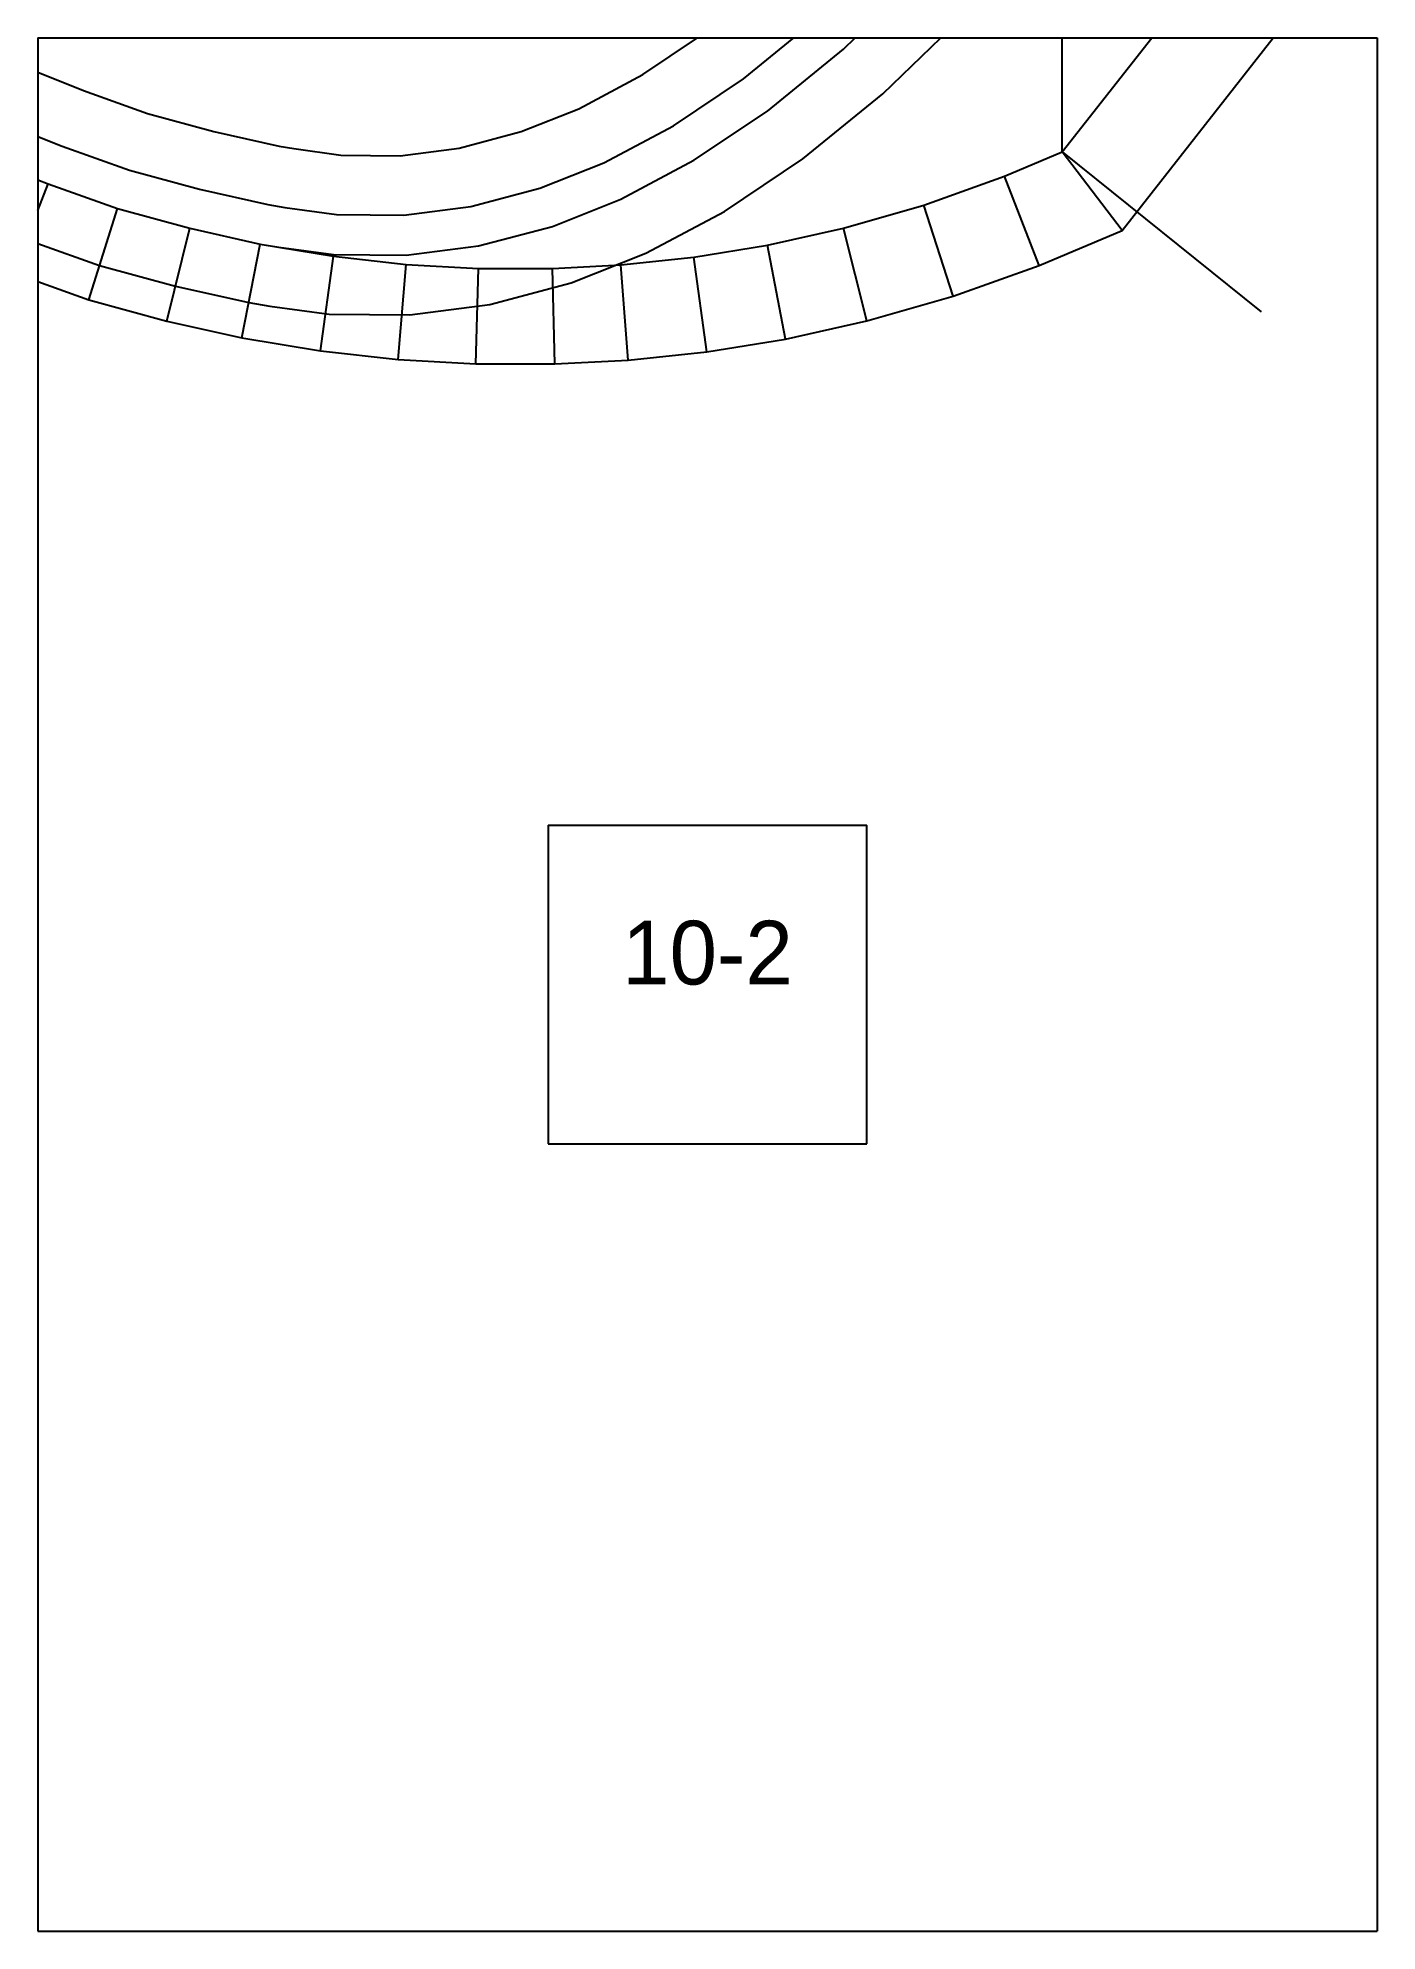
# Paper-space layout 'Plan 10-2' of a CAD drawing. Header units: metres, sheet in millimetres. Extents: x 0 to 210, y 0 to 297.
# The model-space entities are those that its viewports show. They can reach past a viewport. Long polylines and large blocks are cut down to what shows.
import ezdxf
from ezdxf.enums import TextEntityAlignment as Align

# ---------------------------------------------------------------- set-up
doc = ezdxf.new("R2010")
doc.units = ezdxf.units.M
for name, color, linetype in [('default', 7, 'Continuous'), ('TEXTLAYER', 7, 'Continuous'), ('VIEWPORTS', 7, 'Continuous')]:
    doc.layers.add(name, color=color, linetype=linetype)

msp = doc.modelspace()

# ---------------------------------------------------------------- linework, layer by layer
at = {"color": 9}
for p, q in [((210, -2376), (210, -2673)), ((210, -2376), (210, -2673)), ((420, -2376), (420, -2673)), ((420, -2376), (420, -2673)), ((0, -2673), (210, -2673)), ((0, -2673), (210, -2673)), ((210, -2673), (420, -2673)), ((210, -2673), (210, -2970)), ((210, -2673), (420, -2673)), ((210, -2673), (210, -2970)), ((420, -2673), (630, -2673)), ((420, -2673), (420, -2970)), ((420, -2673), (630, -2673)), ((420, -2673), (420, -2970)), ((290, -2796.5), (340, -2796.5)), ((290, -2796.5), (290, -2846.5)), ((340, -2846.5), (340, -2796.5)), ((290, -2846.5), (340, -2846.5)), ((0, -2970), (210, -2970)), ((210, -2970), (420, -2970)), ((420, -2970), (630, -2970))]:
    msp.add_line(p, q, dxfattribs=at)
at = {"layer": 'default', "color": 7, "linetype": 'Continuous'}
for p, q in [((370.63, -2690.9), (608.68, -2387.33)), ((380.03, -2703.21), (609.52, -2410.57)), ((370.63, -2690.9), (370.63, -2612.54)), ((315.09, -2671.89), (325.91, -2663.08)), ((336.3, -2674.79), (348.93, -2662.58)), ((342.5, -2681.78), (355.68, -2669.05)), ((304.84, -2678.77), (315.09, -2671.89)), ((320.65, -2679.41), (332.12, -2670.08)), ((324.4, -2684.48), (336.3, -2674.79)), ((206.99, -2677.18), (217.13, -2681.25)), ((294.82, -2684.11), (304.84, -2678.77)), ((217.13, -2681.25), (227.18, -2684.84)), ((309.65, -2686.79), (320.65, -2679.41)), ((329.96, -2691.99), (342.5, -2681.78)), ((227.18, -2684.84), (237.6, -2687.68)), ((285.78, -2687.71), (294.82, -2684.11)), ((312.88, -2692.2), (324.4, -2684.48)), ((203.32, -2685.79), (213.82, -2689.99)), ((237.6, -2687.68), (247.86, -2689.98)), ((276.08, -2690.29), (285.78, -2687.71)), ((298.75, -2692.59), (309.65, -2686.79)), ((213.82, -2689.99), (224.37, -2693.76)), ((247.86, -2689.98), (250.12, -2690.35)), ((250.12, -2690.35), (257.51, -2691.39)), ((266.82, -2691.48), (276.08, -2690.29)), ((200.85, -2691.58), (211.59, -2695.89)), ((200.85, -2691.58), (211.59, -2695.89)), ((224.37, -2693.76), (235.35, -2696.75)), ((257.51, -2691.39), (266.82, -2691.48)), ((288.71, -2696.58), (298.75, -2692.59)), ((301.4, -2698.31), (312.88, -2692.2)), ((317.69, -2700.22), (329.96, -2691.99)), ((361.56, -2694.72), (370.63, -2690.9)), ((370.63, -2690.9), (401.8, -2715.96)), ((380.03, -2703.21), (370.63, -2690.9)), ((206.28, -2709.91), (211.59, -2695.89)), ((211.59, -2695.89), (222.49, -2699.77)), ((211.59, -2695.89), (222.49, -2699.77)), ((235.35, -2696.75), (246.07, -2699.16)), ((277.88, -2699.47), (288.71, -2696.58)), ((348.93, -2699.23), (361.56, -2694.72)), ((367, -2708.7), (361.56, -2694.72)), ((246.07, -2699.16), (248.71, -2699.6)), ((248.71, -2699.6), (256.83, -2700.72)), ((267.37, -2700.81), (277.88, -2699.47)), ((290.69, -2702.57), (301.4, -2698.31)), ((336.3, -2702.86), (348.93, -2699.23)), ((353.52, -2713.51), (348.93, -2699.23)), ((217.99, -2714.08), (222.49, -2699.77)), ((222.49, -2699.77), (233.83, -2702.87)), ((222.49, -2699.77), (233.83, -2702.87)), ((256.83, -2700.72), (267.37, -2700.81)), ((279.09, -2705.65), (290.69, -2702.57)), ((305.32, -2706.79), (317.69, -2700.22)), ((208.28, -2704.63), (219.68, -2708.69)), ((230.22, -2717.42), (233.83, -2702.87)), ((233.83, -2702.87), (244.86, -2705.34)), ((233.83, -2702.87), (244.86, -2705.34)), ((241.98, -2720.06), (244.86, -2705.34)), ((244.86, -2705.34), (256.38, -2707.27)), ((244.86, -2705.34), (247.76, -2705.83)), ((267.74, -2707.1), (279.09, -2705.65)), ((312.88, -2707.39), (324.4, -2705.51)), ((324.4, -2705.51), (336.3, -2702.86)), ((327.24, -2720.24), (324.4, -2705.51)), ((340, -2717.4), (336.3, -2702.86)), ((367, -2708.7), (380.03, -2703.21)), ((247.76, -2705.83), (256.38, -2707)), ((254.31, -2722.12), (256.38, -2707.27)), ((256.38, -2707), (267.74, -2707.1)), ((256.38, -2707.27), (267.74, -2708.53)), ((266.5, -2723.48), (267.74, -2708.53)), ((267.74, -2708.53), (279.09, -2709.16)), ((290.69, -2709.16), (301.4, -2708.61)), ((293.62, -2711.44), (305.32, -2706.79)), ((301.4, -2708.61), (312.88, -2707.39)), ((302.58, -2723.56), (301.4, -2708.61)), ((314.88, -2722.25), (312.88, -2707.39)), ((206.28, -2709.91), (217.99, -2714.08)), ((219.68, -2708.69), (231.58, -2711.94)), ((278.67, -2724.16), (279.09, -2709.16)), ((279.09, -2709.16), (290.69, -2709.16)), ((280.88, -2714.83), (293.62, -2711.44)), ((291.08, -2724.16), (290.69, -2709.16)), ((353.52, -2713.51), (367, -2708.7)), ((217.99, -2714.08), (230.22, -2717.42)), ((231.58, -2711.94), (243.06, -2714.51)), ((243.06, -2714.51), (246.36, -2715.07)), ((340, -2717.4), (353.52, -2713.51)), ((230.22, -2717.42), (241.98, -2720.06)), ((246.36, -2715.07), (255.7, -2716.33)), ((255.7, -2716.33), (268.3, -2716.43)), ((268.3, -2716.43), (280.88, -2714.83)), ((327.24, -2720.24), (340, -2717.4)), ((241.98, -2720.06), (254.31, -2722.12)), ((314.88, -2722.25), (327.24, -2720.24)), ((254.31, -2722.12), (266.5, -2723.48)), ((266.5, -2723.48), (278.67, -2724.16)), ((302.58, -2723.56), (314.88, -2722.25)), ((278.67, -2724.16), (291.08, -2724.16)), ((291.08, -2724.16), (302.58, -2723.56))]:
    msp.add_line(p, q, dxfattribs=at)

# ---------------------------------------------------------------- texts
at = {"layer": 'TEXTLAYER', "color": 1}
msp.add_text('10-2', height=10, dxfattribs=at).set_placement((315, -2821.5), align=Align.CENTER)

psp = doc.layouts.new('Plan 10-2')

# ---------------------------------------------------------------- viewports
at = {"layer": 'VIEWPORTS'}
psp.add_viewport(center=(105, 148.5), size=(210, 297), view_center_point=(315, -2821.5), view_height=297, dxfattribs=at)

doc.saveas('drawing.dxf')
